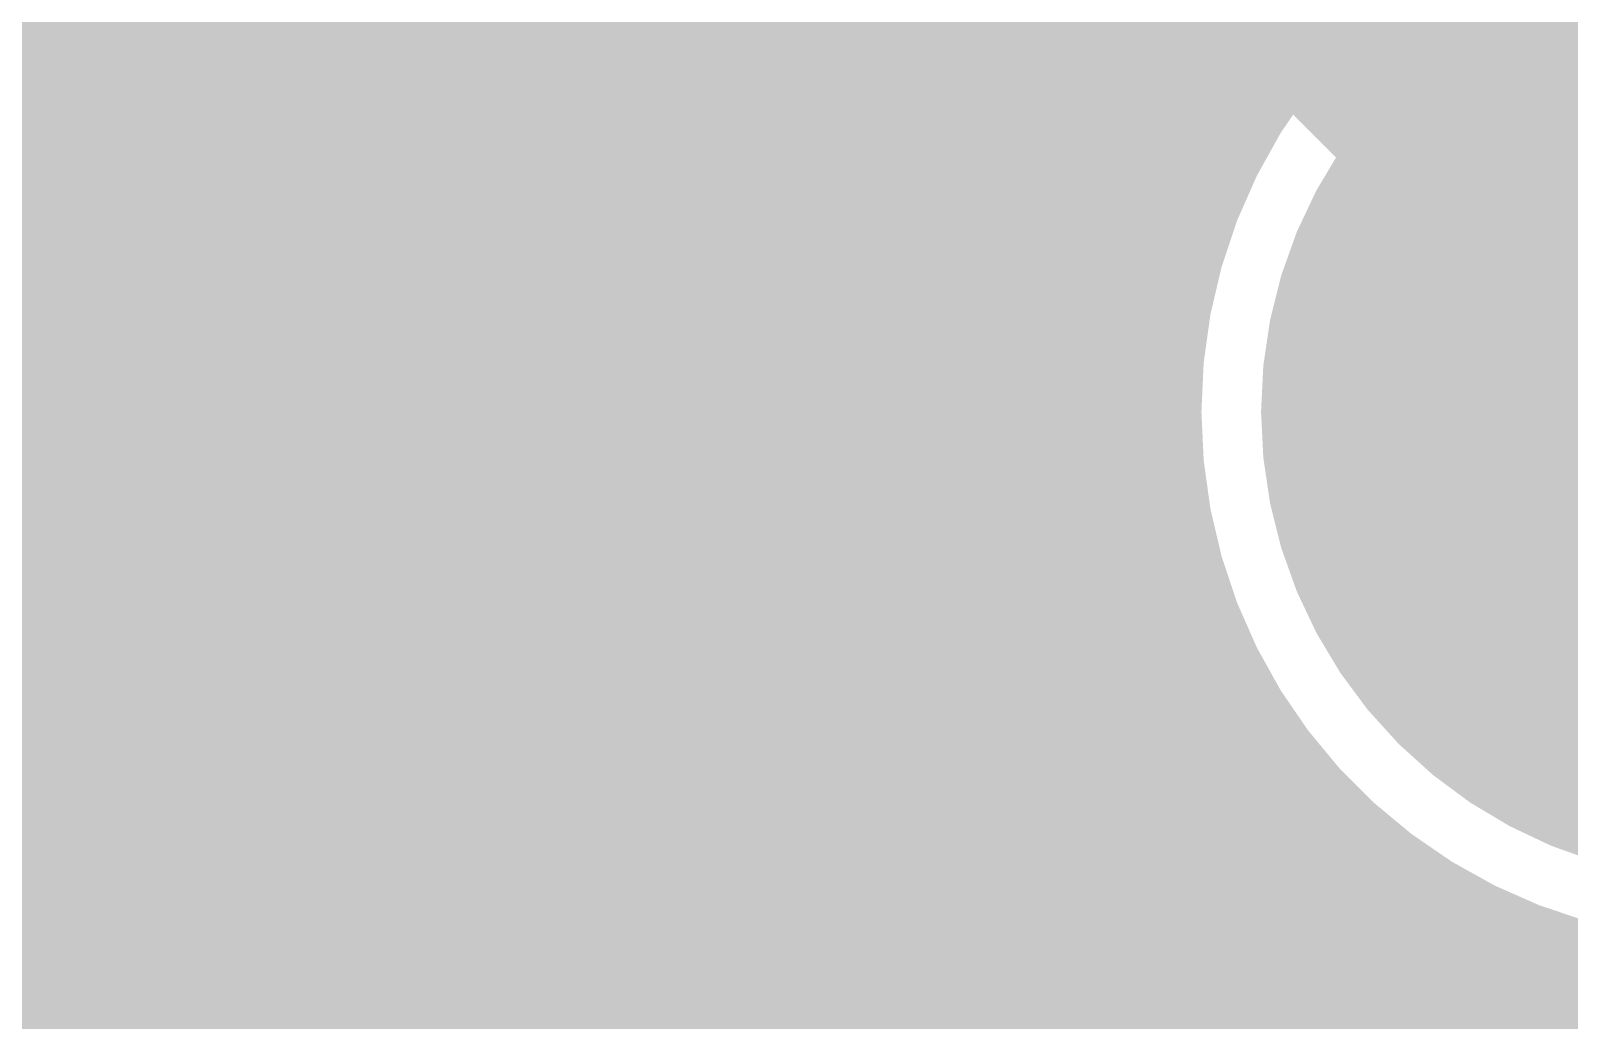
# Model space of a CAD drawing. Extents: x -5 to 157, y -120 to 103.
# Drawn here: x 9.14 to 18.97, y 37.11 to 43.43 of the extents above; entities that cross this region are included whole.
import ezdxf

# ---------------------------------------------------------------- set-up
doc = ezdxf.new("R2010")
doc.units = 0
doc.header["$MEASUREMENT"] = 0
doc.layers.get('0').update_dxf_attribs({"linetype": 'CONTINUOUS'})
for name, color, linetype in [('22-304-2_BOT', 7, 'CONTINUOUS'), ('22-304-2_DRD', 7, 'CONTINUOUS'), ('22-304-2_DRL', 2, 'CONTINUOUS'), ('22-304-2_IN1', 4, 'CONTINUOUS'), ('22-304-2_IN2', 3, 'CONTINUOUS'), ('22-304-2_SMB', 5, 'CONTINUOUS'), ('22-304-2_SMT', 10, 'CONTINUOUS'), ('22-304-2_SPB', 14, 'CONTINUOUS'), ('22-304-2_SSB', 12, 'CONTINUOUS'), ('22-304-2_TOP', 13, 'CONTINUOUS'), ('THRUHOLE_TAP', 7, 'CONTINUOUS')]:
    doc.layers.add(name, color=color, linetype=linetype)

# ---------------------------------------------------------------- blocks, each defined once
blk = doc.blocks.new('ROUND_1')
at = {"const_width": 2.99974}
blk.add_lwpolyline([(-1.49987, 0, 1), (1.49987, 0, 1)], format="xyb", close=True, dxfattribs=at)
blk = doc.blocks.new('RECTANGLE_3')
blk.add_solid([(0.4826, 0.4064), (0.4826, -0.4064), (-0.4826, 0.4064), (-0.4826, -0.4064)])
blk = doc.blocks.new('ROUND_39')
at = {"const_width": 0.40005}
blk.add_lwpolyline([(-0.200024, 0, 1), (0.200024, 0, 1)], format="xyb", close=True, dxfattribs=at)
blk = doc.blocks.new('RECTANGLE_61')
blk.add_solid([(0.508, 0.635), (0.508, -0.635), (-0.508, 0.635), (-0.508, -0.635)])
blk = doc.blocks.new('ROUND_83')
at = {"const_width": 1.6002}
blk.add_lwpolyline([(-0.8001, 0, 1), (0.8001, 0, 1)], format="xyb", close=True, dxfattribs=at)
blk = doc.blocks.new('ROUND_88')
at = {"const_width": 0.10033}
blk.add_lwpolyline([(-0.050164, 0, 1), (0.050164, 0, 1)], format="xyb", close=True, dxfattribs=at)
blk = doc.blocks.new('ROUND_42')
at = {"const_width": 0.40005}
blk.add_lwpolyline([(-0.200024, 0, 1), (0.200024, 0, 1)], format="xyb", close=True, dxfattribs=at)
blk = doc.blocks.new('ROUND_80')
at = {"const_width": 0.10033}
blk.add_lwpolyline([(-0.050164, 0, 1), (0.050164, 0, 1)], format="xyb", close=True, dxfattribs=at)

msp = doc.modelspace()

# ---------------------------------------------------------------- linework, layer by layer
at = {"layer": '22-304-2_BOT'}
for points, const_width in [([(11.4554, 47.76724), (11.4554, 41.275)], 0.254), ([(11.2268, 47.53864), (11.2268, 41.275)], 0.254), ([(10.9982, 47.31004), (10.9982, 41.275)], 0.254), ([(10.7696, 47.08144), (10.7696, 41.275)], 0.254), ([(12.6746, 46.99), (12.7, 46.9646), (12.7, 42.418)], 0.254), ([(13.97, 46.97984), (13.97, 41.275)], 0.254), ([(10.541, 46.85284), (10.541, 37.465)], 0.254), ([(14.1986, 46.75124), (14.1986, 41.275)], 0.254), ([(10.3124, 46.62424), (10.3124, 37.70122)], 0.254), ([(10.0838, 46.39564), (10.0838, 41.275)], 0.254), ([(9.8552, 46.16704), (9.8552, 41.275)], 0.254), ([(13.7414, 46.03242), (13.7414, 41.275)], 0.254), ([(14.4272, 45.9994), (14.4272, 41.275)], 0.254), ([(14.6558, 45.9994), (14.6558, 41.275)], 0.254), ([(14.8844, 45.9994), (14.8844, 38.4556)], 0.254), ([(15.113, 45.9994), (15.113, 42.0624)], 0.254), ([(15.3416, 45.9994), (15.3416, 42.81932)], 0.254), ([(15.5702, 45.9994), (15.5702, 43.32224)], 0.254), ([(9.6266, 45.93844), (9.6266, 41.275)], 0.254), ([(9.398, 45.70984), (9.398, 41.275)], 0.254), ([(9.271, 43.561), (9.271, 41.275)], 0.254), ([(11.684, 43.561), (11.684, 41.275)], 0.254), ([(13.716, 43.561), (13.716, 41.275)], 0.254), ([(11.684, 43.3578), (9.271, 43.3578)], 0.254), ([(15.58798, 43.3578), (13.716, 43.3578)], 0.254), ([(11.684, 43.1292), (9.271, 43.1292)], 0.254), ([(15.47368, 43.1292), (13.716, 43.1292)], 0.254), ([(11.684, 42.9006), (9.271, 42.9006)], 0.254), ([(15.37462, 42.9006), (13.716, 42.9006)], 0.254), ([(11.684, 42.672), (9.271, 42.672)], 0.254), ([(15.28572, 42.672), (13.716, 42.672)], 0.254), ([(11.684, 42.4434), (9.271, 42.4434)], 0.254), ([(15.21206, 42.4434), (13.716, 42.4434)], 0.254), ([(11.684, 42.2148), (9.271, 42.2148)], 0.254), ([(15.14856, 42.2148), (13.716, 42.2148)], 0.254), ([(11.684, 41.9862), (9.271, 41.9862)], 0.254), ([(15.09522, 41.9862), (13.716, 41.9862)], 0.254), ([(11.684, 41.7576), (9.271, 41.7576)], 0.254), ([(15.05712, 41.7576), (13.716, 41.7576)], 0.254), ([(11.684, 41.529), (9.271, 41.529)], 0.254), ([(15.02664, 41.529), (13.716, 41.529)], 0.254), ([(9.271, 41.275), (8.255, 41.275)], 0.254), ([(11.684, 41.3004), (9.271, 41.3004)], 0.254), ([(10.287, 41.275), (9.271, 41.275)], 0.254), ([(10.287, 41.275), (10.287, 38.989)], 0.254), ([(10.668, 41.275), (10.668, 38.989)], 0.254), ([(11.684, 41.275), (10.668, 41.275)], 0.254), ([(12.7, 41.275), (11.684, 41.275)], 0.254), ([(13.716, 41.275), (12.7, 41.275), (11.684, 41.275)], 0.254), ([(12.7, 41.275), (12.7, 38.989)], 0.254), ([(15.00632, 41.3004), (13.716, 41.3004)], 0.254), ([(14.732, 41.275), (13.716, 41.275)], 0.254), ([(14.732, 41.275), (14.732, 38.989)], 0.254), ([(10.668, 41.0718), (10.287, 41.0718)], 0.254), ([(14.9987, 41.0718), (14.732, 41.0718)], 0.254), ([(10.668, 40.8432), (10.287, 40.8432)], 0.254), ([(15.00124, 40.8432), (14.732, 40.8432)], 0.254), ([(10.668, 40.6146), (10.287, 40.6146)], 0.254), ([(15.01394, 40.6146), (14.732, 40.6146)], 0.254), ([(10.668, 40.386), (10.287, 40.386)], 0.254), ([(15.0368, 40.386), (14.732, 40.386)], 0.254), ([(10.7315, 40.132), (11.684, 40.132)], 0.381), ([(11.684, 39.0525), (11.684, 40.132)], 0.381), ([(9.271, 40.132), (8.89, 39.751), (8.89, 37.5412)], 0.254), ([(10.668, 40.1574), (10.287, 40.1574)], 0.254), ([(10.541, 40.132), (11.684, 40.132), (10.541, 40.132)], 0.254), ([(10.541, 40.132), (11.684, 40.132)], 0.254), ([(13.97, 37.5412), (13.9192, 37.592), (13.716, 37.7952), (13.716, 40.132)], 0.254), ([(15.06982, 40.1574), (14.732, 40.1574)], 0.254), ([(10.668, 39.9288), (10.287, 39.9288)], 0.254), ([(15.113, 39.9288), (14.732, 39.9288)], 0.254), ([(15.113, 39.93642), (15.113, 33.2105)], 0.254), ([(10.668, 39.7002), (10.287, 39.7002)], 0.254), ([(15.16888, 39.7002), (14.732, 39.7002)], 0.254), ([(10.668, 39.4716), (10.287, 39.4716)], 0.254), ([(15.23746, 39.4716), (14.732, 39.4716)], 0.254), ([(10.668, 39.243), (10.287, 39.243)], 0.254), ([(15.3162, 39.243), (14.732, 39.243)], 0.254), ([(15.3416, 39.1795), (15.3416, 33.2105)], 0.254), ([(10.668, 39.0144), (10.287, 39.0144)], 0.254), ([(15.41018, 39.0144), (14.732, 39.0144)], 0.254), ([(9.525, 38.989), (9.525, 38.4556)], 0.254), ([(10.287, 38.989), (9.525, 38.989)], 0.254), ([(9.6266, 38.989), (9.6266, 38.4556)], 0.254), ([(9.8552, 38.989), (9.8552, 38.4556)], 0.254), ([(10.0838, 38.989), (10.0838, 37.92982)], 0.254), ([(12.7, 38.989), (10.668, 38.989)], 0.254), ([(10.7696, 38.989), (10.7696, 36.75126)], 0.254), ([(10.9982, 38.989), (10.9982, 36.83)], 0.254), ([(11.2268, 38.989), (11.2268, 36.88842)], 0.254), ([(11.4554, 38.989), (11.4554, 37.11702)], 0.254), ([(11.684, 38.989), (11.684, 37.34562)], 0.254), ([(11.9126, 38.989), (11.9126, 37.57422)], 0.254), ([(12.1412, 38.989), (12.1412, 37.80282)], 0.254), ([(12.3698, 38.989), (12.3698, 38.02888)], 0.254), ([(12.5984, 38.989), (12.5984, 38.1508)], 0.254), ([(13.081, 38.989), (12.7, 38.989)], 0.254), ([(12.827, 38.989), (12.827, 38.1762)], 0.254), ([(13.0556, 38.989), (13.0556, 38.4556)], 0.254), ([(13.081, 38.989), (13.081, 38.4556)], 0.254), ([(14.732, 38.989), (14.351, 38.989)], 0.254), ([(14.351, 38.989), (14.351, 38.4556)], 0.254), ([(14.4272, 38.989), (14.4272, 38.4556)], 0.254), ([(14.6558, 38.989), (14.6558, 38.4556)], 0.254), ([(13.081, 38.7858), (9.525, 38.7858)], 0.254), ([(15.51432, 38.7858), (14.351, 38.7858)], 0.254), ([(15.5702, 38.67658), (15.5702, 33.2105)], 0.254), ([(13.081, 38.5572), (9.525, 38.5572)], 0.254), ([(15.63624, 38.5572), (14.351, 38.5572)], 0.254), ([(9.8806, 38.4556), (9.525, 38.4556)], 0.254), ([(9.8806, 38.4556), (9.8806, 38.11778)], 0.254), ([(12.9794, 38.4556), (12.9794, 38.1762)], 0.254), ([(13.081, 38.4556), (12.9794, 38.4556)], 0.254), ([(14.9606, 38.4556), (14.351, 38.4556)], 0.254), ([(14.9606, 38.4556), (14.9606, 37.0332)], 0.254), ([(12.9794, 38.3286), (9.8806, 38.3286)], 0.254), ([(15.77086, 38.3286), (14.9606, 38.3286)], 0.254), ([(15.7988, 38.28542), (15.7988, 33.2105)], 0.254), ([(12.9794, 38.1762), (12.7762, 38.1762)], 0.254), ([(12.47394, 38.1), (9.906, 38.1)], 0.254), ([(9.97712, 38.0365), (10.48258, 37.53358)], 0.254), ([(15.9258, 38.1), (14.9606, 38.1)], 0.254), ([(12.32662, 37.99078), (11.18616, 36.84778)], 0.254), ([(16.0274, 37.9603), (16.0274, 33.2105)], 0.254), ([(12.20724, 37.8714), (10.14222, 37.8714)], 0.254), ([(16.09852, 37.8714), (14.9606, 37.8714)], 0.254), ([(11.97864, 37.6428), (10.37082, 37.6428)], 0.254), ([(16.29156, 37.6428), (14.9606, 37.6428)], 0.254), ([(16.256, 37.68344), (16.256, 33.2105)], 0.254), ([(8.89, 37.5412), (8.9408, 37.592), (9.525, 37.592), (10.033, 37.084), (10.033, 35.687), (11.43, 34.29)], 0.254), ([(11.176, 35.941), (12.7762, 37.5412), (13.97, 37.5412)], 0.254), ([(14.097, 37.592), (13.9192, 37.592), (13.97, 37.5412)], 0.254), ([(16.4846, 37.44214), (16.4846, 33.2105)], 0.254), ([(11.75004, 37.4142), (10.57402, 37.4142)], 0.254), ([(16.51254, 37.4142), (14.9606, 37.4142)], 0.254), ([(16.7132, 37.22878), (16.7132, 33.2105)], 0.254), ([(11.52144, 37.1856), (10.66038, 37.1856)], 0.254), ([(16.764, 37.1856), (14.9606, 37.1856)], 0.254), ([(10.668, 37.084), (10.668, 36.69284)], 0.254), ([(14.9606, 37.0332), (14.9606, 36.6268)], 0.254), ([(16.9418, 37.04082), (16.9418, 33.2105)], 0.254)]:
    msp.add_lwpolyline(points, dxfattribs=dict(at, const_width=const_width))
at = {"layer": '22-304-2_BOT', "const_width": 0.254}
for points in [[(19.99996, 46.00194, 0.4142136), (14.9987, 41.00068)], [(14.9987, 41.00068, 0.4142136), (19.99996, 35.99942)], [(9.97458, 38.04158, 0.0477202), (9.88119, 38.11866)], [(9.97458, 38.04158, 0.0477202), (9.88119, 38.11866)], [(12.7762, 38.1762, 0.1989129), (12.32719, 37.99021)], [(12.7762, 38.1762, 0.1989129), (12.32719, 37.99021)], [(10.668, 37.084, 0.1989124), (10.48201, 37.53301)]]:
    msp.add_lwpolyline(points, format="xyb", dxfattribs=at)
at = {"layer": '22-304-2_DRD', "const_width": 0.254}
for points in [[(21.26996, 42.27068), (18.72996, 39.73068)], [(21.26996, 39.73068), (18.72996, 42.27068)], [(10.287, 40.767), (9.906, 40.386)], [(10.287, 40.767), (9.906, 40.386)], [(10.287, 40.767), (9.906, 40.386)], [(10.795, 40.767), (10.287, 40.767)], [(10.795, 40.767), (10.287, 40.767)], [(10.795, 40.767), (10.287, 40.767)], [(11.176, 40.386), (10.795, 40.767)], [(11.176, 40.386), (10.795, 40.767)], [(11.176, 40.386), (10.795, 40.767)], [(10.287, 40.513), (10.287, 40.386)], [(10.414, 40.513), (10.287, 40.513)], [(10.287, 40.513), (10.287, 40.386)], [(10.414, 40.513), (10.287, 40.513)], [(10.287, 40.513), (10.287, 40.386)], [(10.414, 40.513), (10.287, 40.513)], [(10.414, 40.386), (10.414, 40.513)], [(10.414, 40.386), (10.414, 40.513)], [(10.414, 40.386), (10.414, 40.513)], [(10.668, 40.513), (10.668, 40.386)], [(10.795, 40.513), (10.668, 40.513)], [(10.668, 40.513), (10.668, 40.386)], [(10.795, 40.513), (10.668, 40.513)], [(10.668, 40.513), (10.668, 40.386)], [(10.795, 40.513), (10.668, 40.513)], [(10.795, 40.386), (10.795, 40.513)], [(10.795, 40.386), (10.795, 40.513)], [(10.795, 40.386), (10.795, 40.513)], [(9.906, 40.386), (9.906, 39.878)], [(9.906, 40.386), (9.906, 39.878)], [(9.906, 40.386), (9.906, 39.878)], [(10.287, 40.386), (10.414, 40.386)], [(10.287, 40.386), (10.414, 40.386)], [(10.287, 40.386), (10.414, 40.386)], [(10.668, 40.386), (10.795, 40.386)], [(10.668, 40.386), (10.795, 40.386)], [(10.668, 40.386), (10.795, 40.386)], [(11.176, 39.878), (11.176, 40.386)], [(11.176, 39.878), (11.176, 40.386)], [(11.176, 39.878), (11.176, 40.386)], [(10.414, 39.751), (10.16, 40.005)], [(10.414, 39.751), (10.16, 40.005)], [(10.414, 39.751), (10.16, 40.005)], [(10.922, 40.005), (10.668, 39.751)], [(10.922, 40.005), (10.668, 39.751)], [(10.922, 40.005), (10.668, 39.751)], [(9.906, 39.878), (10.287, 39.497)], [(9.906, 39.878), (10.287, 39.497)], [(9.906, 39.878), (10.287, 39.497)], [(10.795, 39.497), (11.176, 39.878)], [(10.795, 39.497), (11.176, 39.878)], [(10.795, 39.497), (11.176, 39.878)], [(10.668, 39.751), (10.414, 39.751)], [(10.668, 39.751), (10.414, 39.751)], [(10.668, 39.751), (10.414, 39.751)], [(10.287, 39.497), (10.795, 39.497)], [(10.287, 39.497), (10.795, 39.497)], [(10.287, 39.497), (10.795, 39.497)]]:
    msp.add_lwpolyline(points, dxfattribs=at)
at = {"layer": '22-304-2_IN1', "const_width": 0.254}
for points in [[(9.0678, 60.198), (9.0678, 4.572)], [(9.2964, 60.198), (9.2964, 23.2664)], [(9.525, 60.198), (9.525, 23.6347)], [(9.7536, 60.198), (9.7536, 40.58412)], [(9.9822, 60.198), (9.9822, 40.84574)], [(10.2108, 60.198), (10.2108, 40.97782)], [(12.2682, 60.198), (12.2682, 34.63798)], [(12.4968, 60.198), (12.4968, 24.82342)], [(12.7254, 60.198), (12.7254, 24.96566)], [(12.954, 60.198), (12.954, 25.02916)], [(13.1826, 60.198), (13.1826, 35.50412)], [(13.4112, 60.198), (13.4112, 35.76574)], [(13.6398, 60.198), (13.6398, 35.89782)], [(13.8684, 60.198), (13.8684, 35.9537)], [(14.097, 60.198), (14.097, 35.95116)], [(14.3256, 60.198), (14.3256, 35.88766)], [(14.5542, 60.198), (14.5542, 35.74542)], [(14.7828, 60.198), (14.7828, 35.45586)], [(15.0114, 60.198), (15.0114, 15.66926)], [(15.24, 60.198), (15.24, 15.5067)], [(15.4686, 60.198), (15.4686, 15.1384)], [(15.6972, 53.69814), (15.6972, 12.22756)], [(15.9258, 53.40604), (15.9258, 12.31392)], [(17.0688, 53.38572), (17.0688, 42.926)], [(16.1544, 53.26634), (16.1544, 12.33678)], [(16.8402, 53.25618), (16.8402, 42.52214)], [(17.2974, 53.3146), (17.2974, 43.23588)], [(16.383, 53.20284), (16.383, 18.59788)], [(16.6116, 53.2003), (16.6116, 41.90746)], [(17.526, 52.9463), (17.526, 43.48734)], [(12.0396, 49.2506), (12.0396, 36.2204)], [(10.4394, 48.99914), (10.4394, 41.0337)], [(11.811, 48.8823), (11.811, 36.5887)], [(10.668, 48.77816), (10.668, 41.03116)], [(10.8966, 48.6664), (10.8966, 40.96766)], [(11.3538, 48.63846), (11.3538, 40.53586)], [(11.5824, 48.7172), (11.5824, 36.75126)], [(11.1252, 48.62322), (11.1252, 40.82542)], [(17.52346, 43.4848), (5.16636, 43.4848)], [(17.31264, 43.2562), (5.35686, 43.2562)], [(17.13738, 43.0276), (5.45084, 43.0276)], [(16.98752, 42.799), (5.47878, 42.799)], [(16.86306, 42.5704), (5.45084, 42.5704)], [(16.75892, 42.3418), (5.35686, 42.3418)], [(16.67256, 42.1132), (5.16636, 42.1132)], [(16.60398, 41.8846), (3.7973, 41.8846)], [(16.55318, 41.656), (3.58394, 41.656)], [(16.51762, 41.4274), (3.19024, 41.4274)], [(16.4973, 41.1988), (-4.191, 41.1988)], [(10.19302, 40.9702), (-4.191, 40.9702)], [(16.49222, 40.9702), (10.88898, 40.9702)], [(9.8679, 40.7416), (-4.191, 40.7416)], [(16.50238, 40.7416), (11.2141, 40.7416)], [(9.71804, 40.513), (-4.191, 40.513)], [(16.52524, 40.513), (11.36396, 40.513)], [(9.64692, 40.2844), (-4.191, 40.2844)], [(16.56588, 40.2844), (11.43508, 40.2844)], [(16.6116, 40.09136), (16.6116, 19.77898)], [(9.63676, 40.0558), (-0.80264, 40.0558)], [(16.62176, 40.0558), (11.44524, 40.0558)], [(9.68502, 39.8272), (-0.61214, 39.8272)], [(16.69288, 39.8272), (11.39444, 39.8272)], [(11.3538, 39.72814), (11.3538, 36.83)], [(9.80694, 39.5986), (-0.51816, 39.5986)], [(9.7536, 39.67988), (9.7536, 23.79726)], [(16.78432, 39.5986), (11.27506, 39.5986)], [(9.9822, 39.41572), (9.9822, 23.876)], [(11.1252, 39.43604), (11.1252, 36.84778)], [(16.8402, 39.47668), (16.8402, 20.1041)], [(10.04824, 39.37), (-0.49022, 39.37)], [(10.8966, 39.29634), (10.8966, 36.8046)], [(16.89354, 39.37), (11.03376, 39.37)], [(10.2108, 39.28618), (10.2108, 23.89378)], [(10.4394, 39.2303), (10.4394, 36.47186)], [(10.668, 39.23284), (10.668, 36.69284)], [(17.02562, 39.1414), (-0.51816, 39.1414)], [(17.0688, 39.07282), (17.0688, 20.25396)], [(17.18056, 38.9128), (-0.61214, 38.9128)], [(17.2974, 38.76294), (17.2974, 20.32508)], [(17.36598, 38.6842), (-0.66802, 38.6842)], [(17.526, 38.51148), (17.526, 25.51176)], [(17.58442, 38.4556), (-0.3429, 38.4556)], [(17.85112, 38.227), (-0.19304, 38.227)], [(17.7546, 38.30574), (17.7546, 29.91612)], [(17.9832, 38.13048), (17.9832, 30.17774)], [(18.18386, 37.9984), (-0.12192, 37.9984)], [(18.2118, 37.98062), (18.2118, 30.30982)], [(18.4404, 37.8587), (18.4404, 30.3657)], [(18.6309, 37.7698), (-0.11176, 37.7698)], [(18.669, 37.75456), (18.669, 30.36316)], [(18.8976, 37.6682), (18.8976, 30.29966)], [(19.41576, 37.5412), (-0.16002, 37.5412)], [(23.1775, 37.3126), (-0.28194, 37.3126)], [(23.1775, 37.084), (-0.52324, 37.084)]]:
    msp.add_lwpolyline(points, dxfattribs=at)
for points in [[(19.99996, 44.50842, 0.4142136), (16.49222, 41.00068)], [(10.541, 41.03878, 0.4142136), (9.63422, 40.132)], [(10.541, 41.03878, 0.4142136), (9.63422, 40.132)], [(11.44778, 40.132, 0.4142136), (10.541, 41.03878)], [(11.44778, 40.132, 0.4142136), (10.541, 41.03878)], [(16.49222, 41.00068, 0.4142136), (19.99996, 37.49294)], [(9.63422, 40.132, 0.4142136), (10.541, 39.22522)], [(9.63422, 40.132, 0.4142136), (10.541, 39.22522)], [(10.541, 39.22522, 0.4142136), (11.44778, 40.132)], [(10.541, 39.22522, 0.4142136), (11.44778, 40.132)]]:
    msp.add_lwpolyline(points, format="xyb", dxfattribs=at)
at = {"layer": '22-304-2_IN2'}
for points, const_width in [([(0, 0), (-2.54, 2.54), (-2.54, 19.05), (5.08, 26.67), (5.08, 29.21), (5.715, 29.845), (14.605, 29.845), (19.99996, 35.23996), (19.99996, 41.00068), (13.97, 47.03064), (13.97, 55.88), (15.875, 57.785), (20.955, 57.785), (29.21, 66.04), (29.21, 84.709), (32.4993, 88.00084)], 1.27), ([(9.1694, 60.452), (9.1694, 31.10738)], 0.254), ([(9.398, 60.452), (9.398, 31.10738)], 0.254), ([(9.6266, 60.452), (9.6266, 31.10738)], 0.254), ([(9.8552, 60.452), (9.8552, 31.10738)], 0.254), ([(10.0838, 60.452), (10.0838, 31.10738)], 0.254), ([(12.3698, 60.452), (12.3698, 34.70148)], 0.254), ([(12.5984, 60.452), (12.5984, 31.10738)], 0.254), ([(12.1412, 49.18202), (12.1412, 36.28898)], 0.254), ([(10.3124, 48.97628), (10.3124, 36.49472)], 0.254), ([(11.9126, 48.81626), (11.9126, 36.65474)], 0.254), ([(10.541, 48.72228), (10.541, 36.74618)], 0.254), ([(11.684, 48.63846), (11.684, 36.83254)], 0.254), ([(10.7696, 48.58766), (10.7696, 36.88334)], 0.254), ([(11.4554, 48.54194), (11.4554, 36.92906)], 0.254), ([(10.9982, 48.51908), (10.9982, 36.95192)], 0.254), ([(11.2268, 48.50384), (11.2268, 36.96462)], 0.254), ([(12.827, 46.4947), (12.827, 31.10738)], 0.254), ([(13.0556, 46.15942), (13.0556, 31.10738)], 0.254), ([(13.07846, 46.13656), (16.70304, 42.51198)], 0.254), ([(13.2842, 45.93082), (13.2842, 31.10738)], 0.254), ([(13.5128, 45.70222), (13.5128, 31.10738)], 0.254), ([(13.7414, 45.47362), (13.7414, 31.10738)], 0.254), ([(13.97, 45.24502), (13.97, 31.10738)], 0.254), ([(14.1986, 45.01642), (14.1986, 31.22168)], 0.254), ([(14.4272, 44.78782), (14.4272, 31.45028)], 0.254), ([(14.6558, 44.55922), (14.6558, 31.67888)], 0.254), ([(14.8844, 44.33062), (14.8844, 31.90748)], 0.254), ([(15.113, 44.10202), (15.113, 32.13608)], 0.254), ([(15.3416, 43.87342), (15.3416, 32.36468)], 0.254), ([(15.5702, 43.64482), (15.5702, 32.59328)], 0.254), ([(15.85722, 43.3578), (3.97002, 43.3578)], 0.254), ([(15.7988, 43.41622), (15.7988, 32.82188)], 0.254), ([(16.08582, 43.1292), (4.0767, 43.1292)], 0.254), ([(16.0274, 43.18762), (16.0274, 33.05048)], 0.254), ([(16.256, 42.95902), (16.256, 33.27908)], 0.254), ([(16.31442, 42.9006), (4.13766, 42.9006)], 0.254), ([(16.54302, 42.672), (4.16052, 42.672)], 0.254), ([(16.4846, 42.73042), (16.4846, 41.88968)], 0.254), ([(16.67256, 42.4434), (4.14782, 42.4434)], 0.254), ([(16.58366, 42.2148), (4.09448, 42.2148)], 0.254), ([(16.51, 41.9862), (3.99796, 41.9862)], 0.254), ([(16.45412, 41.7576), (3.8481, 41.7576)], 0.254), ([(16.41094, 41.529), (3.61696, 41.529)], 0.254), ([(16.38554, 41.3004), (3.18516, 41.3004)], 0.254), ([(16.37284, 41.0718), (-4.318, 41.0718)], 0.254), ([(16.37538, 40.8432), (-4.318, 40.8432)], 0.254), ([(16.39316, 40.6146), (-4.318, 40.6146)], 0.254), ([(16.42618, 40.386), (-1.25222, 40.386)], 0.254), ([(16.4719, 40.1574), (-0.73914, 40.1574)], 0.254), ([(16.4846, 40.10914), (16.4846, 33.50768)], 0.254), ([(16.5354, 39.9288), (-0.53594, 39.9288)], 0.254), ([(16.61414, 39.7002), (-0.42418, 39.7002)], 0.254), ([(16.71066, 39.4716), (-0.37592, 39.4716)], 0.254), ([(16.7132, 39.46652), (16.7132, 33.73628)], 0.254), ([(16.8275, 39.243), (-0.37846, 39.243)], 0.254), ([(16.96466, 39.0144), (-0.43434, 39.0144)], 0.254), ([(16.9418, 39.04996), (16.9418, 33.96488)], 0.254), ([(17.12722, 38.7858), (-0.55372, 38.7858)], 0.254), ([(17.1704, 38.73246), (17.1704, 34.19348)], 0.254), ([(17.32026, 38.5572), (-0.27686, 38.5572)], 0.254), ([(17.399, 38.47338), (17.399, 34.42208)], 0.254), ([(17.54632, 38.3286), (-0.10922, 38.3286)], 0.254), ([(17.6276, 38.25748), (17.6276, 34.65068)], 0.254), ([(17.82318, 38.1), (-0.02032, 38.1)], 0.254), ([(17.8562, 38.0746), (17.8562, 34.87928)], 0.254), ([(18.0848, 37.91966), (18.0848, 35.10788)], 0.254), ([(18.16608, 37.8714), (0.01016, 37.8714)], 0.254), ([(18.3134, 37.79012), (18.3134, 35.33648)], 0.254), ([(18.62836, 37.6428), (-0.01016, 37.6428)], 0.254), ([(18.542, 37.67836), (18.542, 35.56508)], 0.254), ([(18.73758, 37.59962), (18.73758, 35.7632)], 0.254), ([(18.73758, 37.4142), (-0.08382, 37.4142)], 0.254), ([(18.73758, 37.1856), (-0.23114, 37.1856)], 0.254)]:
    msp.add_lwpolyline(points, dxfattribs=dict(at, const_width=const_width))
at = {"layer": '22-304-2_IN2', "const_width": 0.254}
for points in [[(16.70304, 42.51198, 0.1078693), (16.37316, 41.00068)], [(16.37284, 41.00068, 0.3135558), (18.73758, 37.59962)]]:
    msp.add_lwpolyline(points, format="xyb", dxfattribs=at)
at = {"layer": '22-304-2_SSB', "const_width": 0.1524}
for points in [[(10.287, 38.989), (6.223, 38.989), (6.223, 43.561), (8.001, 43.561), (8.255, 43.307), (8.509, 43.561), (10.287, 43.561), (10.287, 38.989)], [(14.732, 38.989), (10.668, 38.989), (10.668, 43.561), (12.446, 43.561), (12.7, 43.307), (12.954, 43.561), (14.732, 43.561), (14.732, 38.989)], [(8.0645, 35.3695), (8.0645, 38.2905), (9.7028, 38.2905), (9.7028, 35.3695), (8.0645, 35.3695)], [(13.1445, 35.3695), (13.1445, 38.2905), (14.7828, 38.2905), (14.7828, 35.3695), (13.1445, 35.3695)]]:
    msp.add_lwpolyline(points, dxfattribs=at)
at = {"layer": '22-304-2_TOP', "const_width": 0.254}
for points in [[(74.803, 80.137), (74.422, 80.518), (57.785, 80.518), (56.007, 82.296), (46.863, 82.296), (42.545, 77.978), (42.545, 69.723), (29.21, 56.388), (17.653, 56.388), (15.748, 54.483), (15.748, 49.53), (5.588, 39.37), (-1.397, 39.37)], [(33.02, 49.657), (29.083, 45.72), (25.4, 45.72), (23.876, 47.244), (14.986, 47.244), (6.096, 38.354), (0.635, 38.354), (-0.635, 37.084), (-1.397, 37.084), (-1.905, 37.592), (-2.032, 37.592)], [(28.067, 46.482), (25.4, 46.482), (24.13, 47.752), (14.732, 47.752), (5.842, 38.862), (0, 38.862), (-1.016, 37.846)], [(23.495, 46.482), (23.241, 46.736), (15.24, 46.736), (6.35, 37.846), (1.016, 37.846), (-0.254, 36.576), (-2.032, 36.576)], [(15.50162, 46.101), (7.37362, 37.973)], [(15.5702, 46.101), (15.5702, 43.32224)], [(15.3416, 45.93844), (15.3416, 42.81932)], [(15.113, 45.70984), (15.113, 42.0624)], [(14.8844, 45.48124), (14.8844, 37.32022)], [(14.6558, 45.25264), (14.6558, 37.54882)], [(14.4272, 45.02404), (14.4272, 37.77742)], [(14.1986, 44.79544), (14.1986, 37.92982)], [(13.97, 44.56684), (13.97, 37.973)], [(13.7414, 44.33824), (13.7414, 37.973)], [(13.5128, 44.10964), (13.5128, 37.973)], [(13.2842, 43.88104), (13.2842, 37.973)], [(13.0556, 43.65244), (13.0556, 37.973)], [(12.827, 43.42384), (12.827, 37.973)], [(15.58798, 43.3578), (12.75842, 43.3578)], [(15.47368, 43.1292), (12.52982, 43.1292)], [(12.5984, 43.19524), (12.5984, 37.973)], [(12.3698, 42.96664), (12.3698, 37.973)], [(15.37462, 42.9006), (12.30122, 42.9006)], [(12.1412, 42.73804), (12.1412, 37.973)], [(15.28572, 42.672), (12.07262, 42.672)], [(15.21206, 42.4434), (11.84402, 42.4434)], [(11.9126, 42.50944), (11.9126, 37.973)], [(11.684, 42.28084), (11.684, 37.973)], [(15.14856, 42.2148), (11.61542, 42.2148)], [(11.4554, 42.05224), (11.4554, 37.973)], [(15.09522, 41.9862), (11.38682, 41.9862)], [(15.05712, 41.7576), (11.15822, 41.7576)], [(11.2268, 41.82364), (11.2268, 37.973)], [(10.9982, 41.59504), (10.9982, 37.973)], [(15.02664, 41.529), (10.92962, 41.529)], [(10.7696, 41.36644), (10.7696, 37.973)], [(15.00632, 41.3004), (10.70102, 41.3004)], [(14.9987, 41.0718), (10.47242, 41.0718)], [(10.541, 41.13784), (10.541, 37.973)], [(10.3124, 40.90924), (10.3124, 37.973)], [(15.00124, 40.8432), (10.24382, 40.8432)], [(10.0838, 40.68064), (10.0838, 37.973)], [(15.01394, 40.6146), (10.01522, 40.6146)], [(15.0368, 40.386), (9.78662, 40.386)], [(9.8552, 40.45204), (9.8552, 37.973)], [(92.456, 31.115), (90.678, 31.115), (88.9, 32.893), (54.356, 32.893), (46.99, 40.259), (29.718, 40.259), (24.765, 35.306), (16.002, 35.306), (13.97, 37.338), (1.27, 37.338), (-0.508, 35.56), (-3.048, 35.56)], [(9.6266, 40.22344), (9.6266, 37.973)], [(15.06982, 40.1574), (9.55802, 40.1574)], [(9.398, 39.99484), (9.398, 37.973)], [(15.113, 39.9288), (9.32942, 39.9288)], [(15.113, 39.93642), (15.113, 37.09162)], [(15.16888, 39.7002), (9.10082, 39.7002)], [(9.1694, 39.76624), (9.1694, 37.973)], [(15.23746, 39.4716), (8.87222, 39.4716)], [(15.3162, 39.243), (8.64362, 39.243)], [(15.3416, 39.1795), (15.3416, 36.86302)], [(15.41018, 39.0144), (8.41502, 39.0144)], [(15.51432, 38.7858), (8.18642, 38.7858)], [(15.5702, 38.67658), (15.5702, 36.63442)], [(15.63624, 38.5572), (7.95782, 38.5572)], [(15.77086, 38.3286), (7.72922, 38.3286)], [(15.7988, 38.28542), (15.7988, 36.40582)], [(15.9258, 38.1), (7.50062, 38.1)], [(13.97, 37.973), (7.37362, 37.973)], [(16.0274, 37.9603), (16.0274, 36.17722)], [(16.09852, 37.8714), (14.3129, 37.8714)], [(14.42212, 37.7825), (16.26362, 35.941)], [(16.29156, 37.6428), (14.56182, 37.6428)], [(16.256, 37.68344), (16.256, 35.94862)], [(16.4846, 37.44214), (16.4846, 35.941)], [(16.51254, 37.4142), (14.79042, 37.4142)], [(16.7132, 37.22878), (16.7132, 35.941)], [(16.764, 37.1856), (15.01902, 37.1856)], [(16.9418, 37.04082), (16.9418, 35.941)]]:
    msp.add_lwpolyline(points, dxfattribs=at)
for points in [[(19.99996, 46.00194, 0.4142136), (14.9987, 41.00068)], [(14.9987, 41.00068, 0.4142136), (19.99996, 35.99942)], [(14.41958, 37.78758, 0.1989124), (13.97, 37.9738)], [(14.41958, 37.78758, 0.1989124), (13.97, 37.9738)]]:
    msp.add_lwpolyline(points, format="xyb", dxfattribs=at)

# ---------------------------------------------------------------- block references
at = {"layer": '22-304-2_BOT'}
for name, p in [('ROUND_1', (19.99996, 41.00068)), ('RECTANGLE_61', (12.7, 42.418)), ('RECTANGLE_61', (9.271, 40.132)), ('RECTANGLE_61', (11.684, 40.132)), ('RECTANGLE_61', (13.716, 40.132)), ('ROUND_39', (10.541, 40.132)), ('RECTANGLE_3', (8.89, 37.5412)), ('RECTANGLE_3', (13.97, 37.5412))]:
    msp.add_blockref(name, p, dxfattribs=at)
at = {"layer": '22-304-2_DRL'}
for name, p in [('ROUND_83', (19.99996, 41.00068)), ('ROUND_88', (10.541, 40.132))]:
    msp.add_blockref(name, p, dxfattribs=at)
at = {"layer": '22-304-2_IN1'}
for name, p in [('ROUND_1', (19.99996, 41.00068)), ('ROUND_42', (10.541, 40.132))]:
    msp.add_blockref(name, p, dxfattribs=at)
at = {"layer": '22-304-2_IN2'}
for name, p in [('ROUND_1', (19.99996, 41.00068)), ('ROUND_42', (10.541, 40.132))]:
    msp.add_blockref(name, p, dxfattribs=at)
at = {"layer": '22-304-2_SMB'}
for name, p in [('ROUND_1', (19.99996, 41.00068)), ('RECTANGLE_61', (12.7, 42.418)), ('RECTANGLE_61', (9.271, 40.132)), ('RECTANGLE_61', (11.684, 40.132)), ('RECTANGLE_61', (13.716, 40.132)), ('RECTANGLE_3', (8.89, 37.5412)), ('RECTANGLE_3', (13.97, 37.5412))]:
    msp.add_blockref(name, p, dxfattribs=at)
at = {"layer": '22-304-2_SMT'}
msp.add_blockref('ROUND_1', (19.99996, 41.00068), dxfattribs=at)
at = {"layer": '22-304-2_SPB'}
for name, p in [('RECTANGLE_61', (12.7, 42.418)), ('RECTANGLE_61', (9.271, 40.132)), ('RECTANGLE_61', (11.684, 40.132)), ('RECTANGLE_61', (13.716, 40.132)), ('RECTANGLE_3', (8.89, 37.5412)), ('RECTANGLE_3', (13.97, 37.5412))]:
    msp.add_blockref(name, p, dxfattribs=at)
at = {"layer": '22-304-2_TOP'}
for name, p in [('ROUND_1', (19.99996, 41.00068)), ('ROUND_39', (10.541, 40.132))]:
    msp.add_blockref(name, p, dxfattribs=at)
at = {"layer": 'THRUHOLE_TAP'}
for name, p in [('ROUND_83', (19.99996, 41.00068)), ('ROUND_80', (10.541, 40.132))]:
    msp.add_blockref(name, p, dxfattribs=at)

doc.saveas('drawing.dxf')
